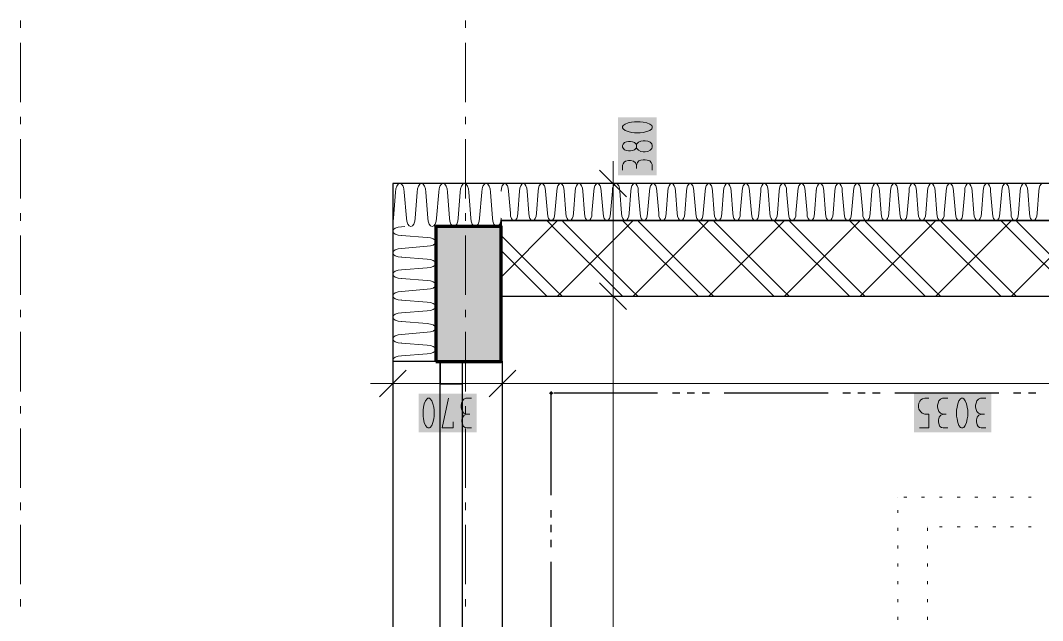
# Model space of a CAD drawing. Header units: millimetres. Extents: x 0 to 594, y 0 to 420.
# Drawn here: x 75.59 to 110.42, y 349.16 to 369.61 of the extents above; entities that cross this region are included whole.
import ezdxf

# ---------------------------------------------------------------- set-up
doc = ezdxf.new("R2010")
doc.units = ezdxf.units.MM
doc.header["$LTSCALE"] = 8
for name, color, linetype in [('PDF_Koty delkove', 7, 'Continuous'), ('PDF_Nabytek', 7, 'Continuous'), ('PDF_Okna', 7, 'Continuous'), ('PDF_Osy hlavni', 7, 'Continuous'), ('PDF_Pozarni useky', 7, 'Continuous'), ('PDF_Steny obvodove nosne', 7, 'Continuous'), ('PDF_Steny sendvic', 7, 'Continuous'), ('PDF_Zatepleni', 7, 'Continuous')]:
    doc.layers.add(name, color=color, linetype=linetype)

msp = doc.modelspace()

# ---------------------------------------------------------------- linework, layer by layer
at = {"layer": 'PDF_Koty delkove', "lineweight": 18}
for points in [[(96.713, 366.158), (96.511, 366.158), (96.411, 366.144), (96.293, 366.117), (96.191, 366.077), (96.124, 366.024), (96.108, 365.996), (96.108, 365.943), (96.124, 365.915), (96.191, 365.862), (96.293, 365.821), (96.411, 365.793), (96.511, 365.78), (96.713, 365.78), (96.814, 365.793), (96.932, 365.821), (97.034, 365.862), (97.101, 365.915), (97.118, 365.943), (97.118, 365.996), (97.101, 366.024), (97.034, 366.077), (96.932, 366.117), (96.814, 366.144)], [(89.311, 356.331), (89.311, 356.129), (89.325, 356.028), (89.352, 355.91), (89.392, 355.809), (89.446, 355.741), (89.473, 355.725), (89.527, 355.725), (89.554, 355.741), (89.608, 355.809), (89.648, 355.91), (89.676, 356.028), (89.69, 356.129), (89.69, 356.331), (89.676, 356.432), (89.648, 356.55), (89.608, 356.651), (89.554, 356.719), (89.527, 356.736), (89.473, 356.736), (89.446, 356.719), (89.392, 356.651), (89.352, 356.55), (89.325, 356.432)]]:
    msp.add_lwpolyline(points, close=True, dxfattribs=at)
for points in [[(96.579, 365.267), (96.561, 365.24), (96.511, 365.2), (96.444, 365.173), (96.376, 365.159), (96.309, 365.159), (96.242, 365.173), (96.174, 365.2), (96.124, 365.254), (96.108, 365.294), (96.108, 365.348), (96.124, 365.388), (96.174, 365.443), (96.242, 365.469), (96.309, 365.483), (96.376, 365.483), (96.444, 365.469), (96.511, 365.443), (96.561, 365.402), (96.579, 365.375)], [(96.882, 365.51), (96.814, 365.51), (96.73, 365.496), (96.646, 365.456), (96.596, 365.402), (96.579, 365.375), (96.579, 365.267), (96.596, 365.24), (96.646, 365.186), (96.73, 365.145), (96.814, 365.132), (96.882, 365.132), (96.966, 365.145), (97.051, 365.186), (97.101, 365.24), (97.118, 365.294), (97.118, 365.348), (97.101, 365.402)], [(97.101, 365.402), (97.051, 365.456), (96.966, 365.496), (96.882, 365.51)], [(95.782, 364.049), (95.782, 364.807)], [(96.108, 364.511), (96.108, 364.673), (96.124, 364.727), (96.158, 364.781), (96.209, 364.808), (96.309, 364.835), (96.376, 364.835), (96.478, 364.808), (96.545, 364.754), (96.579, 364.673), (96.579, 364.565)], [(97.118, 364.511), (97.118, 364.7), (97.084, 364.767), (97.034, 364.821), (96.95, 364.848), (96.882, 364.862), (96.814, 364.862), (96.73, 364.848), (96.664, 364.821), (96.613, 364.767), (96.579, 364.673)], [(96.237, 363.594), (95.327, 364.504)], [(96.54, 364.049), (95.782, 364.049), (95.024, 364.049)], [(95.782, 167.487), (95.782, 167.863), (95.782, 183.802), (95.782, 207.248), (95.782, 208.714), (95.782, 220.189), (95.782, 221.301), (95.782, 242.582), (95.782, 244.047), (95.782, 287.974), (95.782, 290.552), (95.782, 291.917), (95.782, 360.208), (95.782, 364.049)], [(96.237, 359.753), (95.327, 360.662)], [(96.54, 360.208), (95.782, 360.208), (95.024, 360.208)], [(88.733, 357.697), (87.823, 356.787)], [(88.278, 358), (88.278, 357.242), (88.278, 356.483)], [(92.474, 357.697), (91.564, 356.787)], [(92.019, 358), (92.019, 357.242), (92.019, 356.483)], [(88.278, 357.242), (87.52, 357.242)], [(122.692, 357.242), (107.583, 357.242), (92.019, 357.242), (88.278, 357.242)], [(90.338, 355.926), (90.338, 355.725), (89.959, 355.725), (90.175, 356.736)], [(90.958, 356.736), (90.769, 356.736), (90.702, 356.702), (90.648, 356.651), (90.621, 356.567), (90.607, 356.5), (90.607, 356.432), (90.621, 356.348), (90.648, 356.281), (90.702, 356.231), (90.796, 356.196)], [(106.221, 355.725), (106.545, 355.725), (106.545, 356.196), (106.41, 356.196), (106.316, 356.231), (106.261, 356.281), (106.208, 356.365), (106.194, 356.432), (106.194, 356.5), (106.208, 356.567), (106.235, 356.634), (106.275, 356.685), (106.329, 356.719), (106.41, 356.736), (106.545, 356.736)], [(107.193, 356.736), (107.004, 356.736), (106.937, 356.702), (106.883, 356.651), (106.856, 356.567), (106.842, 356.5), (106.842, 356.432), (106.856, 356.348), (106.883, 356.281), (106.937, 356.231), (107.031, 356.196)], [(107.49, 356.331), (107.49, 356.129), (107.504, 356.028), (107.531, 355.91), (107.571, 355.809), (107.625, 355.741), (107.652, 355.725), (107.706, 355.725), (107.733, 355.741), (107.787, 355.809), (107.827, 355.91), (107.855, 356.028), (107.869, 356.129), (107.869, 356.331), (107.855, 356.432), (107.827, 356.55), (107.787, 356.651), (107.733, 356.719), (107.706, 356.736), (107.652, 356.736)], [(107.652, 356.736), (107.625, 356.719), (107.571, 356.651), (107.531, 356.55), (107.504, 356.432), (107.49, 356.331)], [(108.489, 356.736), (108.3, 356.736), (108.233, 356.702), (108.179, 356.651), (108.152, 356.567), (108.138, 356.5), (108.138, 356.432), (108.152, 356.348), (108.179, 356.281), (108.233, 356.231), (108.327, 356.196)], [(90.958, 355.725), (90.796, 355.725), (90.742, 355.741), (90.688, 355.776), (90.661, 355.826), (90.634, 355.926), (90.634, 355.994), (90.661, 356.095), (90.715, 356.163), (90.796, 356.196), (90.904, 356.196)], [(107.193, 355.725), (107.031, 355.725), (106.977, 355.741), (106.923, 355.776), (106.896, 355.826), (106.869, 355.926), (106.869, 355.994), (106.896, 356.095), (106.95, 356.163), (107.031, 356.196), (107.139, 356.196)], [(108.489, 355.725), (108.327, 355.725), (108.273, 355.741), (108.219, 355.776), (108.192, 355.826), (108.165, 355.926), (108.165, 355.994), (108.192, 356.095), (108.246, 356.163), (108.327, 356.196), (108.435, 356.196)]]:
    msp.add_lwpolyline(points, dxfattribs=at)
at = {"layer": 'PDF_Koty delkove', "color": 7, "lineweight": 18, "true_color": 0xffffff, "transparency": 33554559}
for points in [[(97.27, 364.332), (97.27, 366.309), (95.956, 364.332), (95.956, 366.309)], [(91.137, 356.888), (89.16, 356.888), (91.137, 355.574), (89.16, 355.574)], [(108.668, 356.888), (106.043, 356.888), (108.668, 355.574), (106.043, 355.574)]]:
    msp.add_solid(points, dxfattribs=at)
at = {"layer": 'PDF_Nabytek', "lineweight": 13}
for points in [[(105.484, 353.369), (105.484, 353.369)], [(105.484, 353.369), (105.484, 353.369)], [(105.79, 353.369), (105.689, 353.369)], [(106.397, 353.369), (106.296, 353.369)], [(107.003, 353.369), (106.902, 353.369)], [(107.61, 353.369), (107.509, 353.369)], [(108.217, 353.369), (108.115, 353.369)], [(108.823, 353.369), (108.722, 353.369)], [(109.43, 353.369), (109.329, 353.369)], [(110.036, 353.369), (109.935, 353.369)], [(105.484, 352.825), (105.484, 352.926)], [(105.484, 352.219), (105.484, 352.32)], [(106.495, 352.358), (106.495, 352.358)], [(106.495, 352.358), (106.495, 352.358)], [(106.495, 352.219), (106.495, 352.32)], [(107.003, 352.358), (106.902, 352.358)], [(107.61, 352.358), (107.509, 352.358)], [(108.217, 352.358), (108.115, 352.358)], [(108.823, 352.358), (108.722, 352.358)], [(109.43, 352.358), (109.329, 352.358)], [(110.036, 352.358), (109.935, 352.358)], [(105.484, 351.612), (105.484, 351.713)], [(106.495, 351.612), (106.495, 351.713)], [(105.484, 351.005), (105.484, 351.106)], [(106.495, 351.005), (106.495, 351.106)], [(105.484, 350.399), (105.484, 350.5)], [(106.495, 350.399), (106.495, 350.5)], [(105.484, 349.792), (105.484, 349.893)], [(106.495, 349.792), (106.495, 349.893)], [(105.484, 349.186), (105.484, 349.287)], [(106.495, 349.186), (106.495, 349.287)]]:
    msp.add_lwpolyline(points, dxfattribs=at)
at = {"layer": 'PDF_Okna', "lineweight": 25}
for points in [[(88.278, 357.983), (88.278, 347.874)], [(89.896, 347.874), (89.896, 357.983)], [(90.654, 347.874), (90.654, 357.983)], [(92.019, 347.874), (92.019, 357.983)]]:
    msp.add_lwpolyline(points, dxfattribs=at)
msp.add_lwpolyline([(89.896, 357.983), (89.896, 357.225), (90.654, 357.225), (90.654, 357.983)], close=True, dxfattribs=at)
at = {"layer": 'PDF_Osy hlavni', "lineweight": 18}
for points in [[(75.591, 369.354), (75.591, 369.607)], [(90.755, 369.354), (90.755, 369.607)], [(90.755, 369.354), (90.755, 369.607)], [(75.591, 366.827), (75.591, 368.849)], [(90.755, 368.849), (90.755, 366.827), (90.755, 368.849)], [(75.591, 366.069), (75.591, 366.322)], [(90.755, 366.069), (90.755, 366.322), (90.755, 366.069)], [(75.591, 363.541), (75.591, 365.563)], [(90.755, 365.563), (90.755, 363.541), (90.755, 365.563)], [(75.591, 362.783), (75.591, 363.036)], [(90.755, 362.783), (90.755, 363.036), (90.755, 362.783)], [(75.591, 360.256), (75.591, 362.278)], [(90.755, 362.278), (90.755, 360.256), (90.755, 362.278)], [(75.591, 359.497), (75.591, 359.75)], [(90.755, 359.75), (90.755, 359.497), (90.755, 359.75)], [(75.591, 356.97), (75.591, 358.992)], [(90.755, 358.992), (90.755, 356.97), (90.755, 358.992)], [(75.591, 356.212), (75.591, 356.465)], [(90.755, 356.465), (90.755, 356.212), (90.755, 356.465)], [(75.591, 353.684), (75.591, 355.706)], [(90.755, 355.706), (90.755, 353.684), (90.755, 355.706)], [(75.591, 352.926), (75.591, 353.179)], [(90.755, 353.179), (90.755, 352.926), (90.755, 353.179)], [(75.591, 350.399), (75.591, 352.421)], [(90.755, 352.421), (90.755, 350.399), (90.755, 352.421)], [(75.591, 349.641), (75.591, 349.893)], [(90.755, 349.893), (90.755, 349.641), (90.755, 349.893)]]:
    msp.add_lwpolyline(points, dxfattribs=at)
at = {"layer": 'PDF_Pozarni useky', "lineweight": 30}
for points in [[(93.677, 353.432), (93.677, 356.909)], [(97.298, 356.909), (93.76, 356.909)], [(98.056, 356.909), (97.804, 356.909)], [(98.562, 356.909), (98.309, 356.909)], [(99.067, 356.909), (98.815, 356.909)], [(103.111, 356.909), (99.573, 356.909)], [(103.869, 356.909), (103.617, 356.909)], [(104.375, 356.909), (104.122, 356.909)], [(104.88, 356.909), (104.628, 356.909)], [(108.924, 356.909), (105.386, 356.909)], [(109.682, 356.909), (109.43, 356.909)], [(110.188, 356.909), (109.935, 356.909)], [(93.677, 352.673), (93.677, 352.926)], [(93.677, 352.168), (93.677, 352.421)], [(93.677, 351.663), (93.677, 351.915)], [(93.677, 347.619), (93.677, 351.157)]]:
    msp.add_lwpolyline(points, dxfattribs=at)
at = {"layer": 'PDF_Pozarni useky', "lineweight": 30, "transparency": 33554559}
for points in [[(93.677, 356.834), (93.601, 356.909), (93.753, 356.909), (93.677, 356.985)], [(93.753, 356.909), (93.677, 356.834), (93.677, 356.985), (93.601, 356.909)]]:
    msp.add_solid(points, dxfattribs=at)
at = {"layer": 'PDF_Steny obvodove nosne', "lineweight": 70}
msp.add_lwpolyline([(89.744, 357.983), (89.896, 357.983), (90.654, 357.983), (91.968, 357.983), (91.968, 360.208), (91.968, 362.583), (89.744, 362.583), (89.744, 357.983)], dxfattribs=at)
at = {"layer": 'PDF_Steny obvodove nosne', "color": 9, "lineweight": 9, "true_color": 0xc0c0c0, "transparency": 33554559}
msp.add_solid([(91.968, 357.983), (91.968, 362.583), (89.744, 357.983), (89.744, 362.583)], dxfattribs=at)
at = {"layer": 'PDF_Steny sendvic', "lineweight": 9}
for points in [[(92.095, 364.049), (92.046, 364.03), (92.005, 363.975), (91.978, 363.893), (91.968, 363.796)], [(92.221, 363.796), (92.212, 363.893), (92.184, 363.975), (92.143, 364.03), (92.095, 364.049)], [(92.727, 364.049), (92.678, 364.03), (92.637, 363.975), (92.61, 363.893), (92.6, 363.796)], [(92.853, 363.796), (92.843, 363.893), (92.816, 363.975), (92.775, 364.03), (92.727, 364.049)], [(93.358, 364.049), (93.31, 364.03), (93.269, 363.975), (93.242, 363.893), (93.232, 363.796)], [(93.485, 363.796), (93.475, 363.893), (93.448, 363.975), (93.407, 364.03), (93.358, 364.049)], [(93.99, 364.049), (93.942, 364.03), (93.901, 363.975), (93.874, 363.893), (93.864, 363.796)], [(94.117, 363.796), (94.107, 363.893), (94.08, 363.975), (94.039, 364.03), (93.99, 364.049)], [(94.622, 364.049), (94.574, 364.03), (94.533, 363.975), (94.505, 363.893), (94.496, 363.796)], [(94.749, 363.796), (94.739, 363.893), (94.712, 363.975), (94.671, 364.03), (94.622, 364.049)], [(95.254, 364.049), (95.206, 364.03), (95.165, 363.975), (95.137, 363.893), (95.128, 363.796)], [(95.38, 363.796), (95.371, 363.893), (95.343, 363.975), (95.302, 364.03), (95.254, 364.049)], [(95.886, 364.049), (95.838, 364.03), (95.797, 363.975), (95.769, 363.893), (95.76, 363.796)], [(96.012, 363.796), (96.003, 363.893), (95.975, 363.975), (95.934, 364.03), (95.886, 364.049)], [(96.518, 364.049), (96.469, 364.03), (96.428, 363.975), (96.401, 363.893), (96.391, 363.796)], [(96.644, 363.796), (96.635, 363.893), (96.607, 363.975), (96.566, 364.03), (96.518, 364.049)], [(97.15, 364.049), (97.101, 364.03), (97.06, 363.975), (97.033, 363.893), (97.023, 363.796)], [(97.276, 363.796), (97.266, 363.893), (97.239, 363.975), (97.198, 364.03), (97.15, 364.049)], [(97.781, 364.049), (97.733, 364.03), (97.692, 363.975), (97.665, 363.893), (97.655, 363.796)], [(97.908, 363.796), (97.898, 363.893), (97.871, 363.975), (97.83, 364.03), (97.781, 364.049)], [(98.413, 364.049), (98.365, 364.03), (98.324, 363.975), (98.297, 363.893), (98.287, 363.796)], [(98.54, 363.796), (98.53, 363.893), (98.503, 363.975), (98.462, 364.03), (98.413, 364.049)], [(99.045, 364.049), (99.045, 364.049), (98.997, 364.03), (98.956, 363.975), (98.928, 363.893), (98.919, 363.796)], [(99.172, 363.796), (99.162, 363.893), (99.135, 363.975), (99.094, 364.03), (99.045, 364.049)], [(99.677, 364.049), (99.629, 364.03), (99.588, 363.975), (99.56, 363.893), (99.551, 363.796)], [(99.803, 363.796), (99.794, 363.893), (99.766, 363.975), (99.725, 364.03), (99.677, 364.049)], [(100.309, 364.049), (100.261, 364.03), (100.22, 363.975), (100.192, 363.893), (100.183, 363.796)], [(100.435, 363.796), (100.426, 363.893), (100.398, 363.975), (100.357, 364.03), (100.309, 364.049)], [(100.941, 364.049), (100.892, 364.03), (100.851, 363.975), (100.824, 363.893), (100.814, 363.796)], [(101.067, 363.796), (101.057, 363.893), (101.03, 363.975), (100.989, 364.03), (100.941, 364.049)], [(101.573, 364.049), (101.524, 364.03), (101.483, 363.975), (101.456, 363.893), (101.446, 363.796)], [(101.699, 363.796), (101.689, 363.893), (101.662, 363.975), (101.621, 364.03), (101.573, 364.049)], [(102.115, 363.975), (102.088, 363.893), (102.078, 363.796)], [(102.204, 364.049), (102.156, 364.03), (102.115, 363.975)], [(102.331, 363.796), (102.321, 363.893), (102.294, 363.975), (102.253, 364.03), (102.204, 364.049)], [(102.836, 364.049), (102.788, 364.03), (102.747, 363.975), (102.72, 363.893), (102.71, 363.796)], [(102.963, 363.796), (102.953, 363.893), (102.926, 363.975), (102.885, 364.03), (102.836, 364.049)], [(103.468, 364.049), (103.42, 364.03), (103.379, 363.975), (103.351, 363.893), (103.342, 363.796)], [(103.595, 363.796), (103.585, 363.893), (103.558, 363.975), (103.517, 364.03), (103.468, 364.049)], [(104.1, 364.049), (104.052, 364.03), (104.011, 363.975), (103.983, 363.893), (103.974, 363.796)], [(104.226, 363.796), (104.217, 363.893), (104.189, 363.975), (104.148, 364.03), (104.1, 364.049)], [(104.732, 364.049), (104.684, 364.03), (104.642, 363.975), (104.615, 363.893), (104.605, 363.796)], [(104.858, 363.796), (104.849, 363.893), (104.821, 363.975), (104.78, 364.03), (104.732, 364.049)], [(105.364, 364.049), (105.315, 364.03), (105.274, 363.975), (105.247, 363.893), (105.237, 363.796)], [(105.49, 363.796), (105.48, 363.893), (105.453, 363.975), (105.412, 364.03), (105.364, 364.049)], [(105.996, 364.049), (105.947, 364.03), (105.906, 363.975), (105.879, 363.893), (105.869, 363.796)], [(106.122, 363.796), (106.112, 363.893), (106.085, 363.975), (106.044, 364.03), (105.996, 364.049)], [(106.627, 364.049), (106.579, 364.03), (106.538, 363.975), (106.511, 363.893), (106.501, 363.796)], [(106.754, 363.796), (106.744, 363.893), (106.717, 363.975), (106.676, 364.03), (106.627, 364.049)], [(107.259, 364.049), (107.211, 364.03), (107.17, 363.975), (107.143, 363.893), (107.133, 363.796)], [(107.386, 363.796), (107.376, 363.893), (107.349, 363.975), (107.308, 364.03), (107.259, 364.049)], [(107.891, 364.049), (107.843, 364.03), (107.802, 363.975), (107.774, 363.893), (107.765, 363.796)], [(108.018, 363.796), (108.008, 363.893), (107.98, 363.975), (107.94, 364.03), (107.891, 364.049)], [(108.434, 363.975), (108.406, 363.893), (108.397, 363.796)], [(108.523, 364.049), (108.475, 364.03), (108.434, 363.975)], [(108.649, 363.796), (108.64, 363.893), (108.612, 363.975), (108.571, 364.03), (108.523, 364.049)], [(109.155, 364.049), (109.106, 364.03), (109.065, 363.975), (109.038, 363.893), (109.028, 363.796)], [(109.281, 363.796), (109.272, 363.893), (109.244, 363.975), (109.203, 364.03), (109.155, 364.049)], [(109.787, 364.049), (109.738, 364.03), (109.697, 363.975), (109.67, 363.893), (109.66, 363.796)], [(109.913, 363.796), (109.903, 363.893), (109.876, 363.975), (109.835, 364.03), (109.787, 364.049)], [(110.419, 364.049), (110.37, 364.03), (110.329, 363.975), (110.302, 363.893), (110.292, 363.796)], [(92.221, 363.796), (92.284, 363.038)], [(92.538, 363.038), (92.6, 363.796)], [(92.853, 363.796), (92.916, 363.038)], [(93.17, 363.038), (93.232, 363.796)], [(93.485, 363.796), (93.547, 363.038)], [(93.801, 363.038), (93.864, 363.796)], [(94.117, 363.796), (94.179, 363.038)], [(94.433, 363.038), (94.496, 363.796)], [(94.749, 363.796), (94.811, 363.038), (94.821, 362.941), (94.848, 362.859), (94.89, 362.804), (94.925, 362.786)], [(95.065, 363.038), (95.128, 363.796)], [(95.38, 363.796), (95.443, 363.038)], [(95.697, 363.038), (95.76, 363.796)], [(96.012, 363.796), (96.075, 363.038), (96.084, 362.941), (96.112, 362.859), (96.153, 362.804), (96.189, 362.786)], [(96.329, 363.038), (96.391, 363.796)], [(96.644, 363.796), (96.707, 363.038)], [(96.961, 363.038), (97.023, 363.796)], [(97.276, 363.796), (97.339, 363.038), (97.348, 362.941), (97.376, 362.859), (97.417, 362.804), (97.452, 362.786)], [(97.593, 363.038), (97.655, 363.796)], [(97.908, 363.796), (97.97, 363.038)], [(98.224, 363.038), (98.287, 363.796)], [(98.54, 363.796), (98.602, 363.038), (98.612, 362.941), (98.639, 362.859), (98.681, 362.804), (98.716, 362.786)], [(98.856, 363.038), (98.919, 363.796)], [(99.172, 363.796), (99.234, 363.038)], [(99.488, 363.038), (99.551, 363.796)], [(99.803, 363.796), (99.866, 363.038)], [(100.12, 363.038), (100.183, 363.796)], [(100.435, 363.796), (100.498, 363.038)], [(100.752, 363.038), (100.814, 363.796)], [(101.067, 363.796), (101.13, 363.038)], [(101.384, 363.038), (101.446, 363.796)], [(101.699, 363.796), (101.762, 363.038)], [(102.016, 363.038), (102.078, 363.796)], [(102.331, 363.796), (102.393, 363.038)], [(102.647, 363.038), (102.71, 363.796)], [(102.963, 363.796), (103.025, 363.038)], [(103.279, 363.038), (103.342, 363.796)], [(103.595, 363.796), (103.657, 363.038)], [(103.911, 363.038), (103.974, 363.796)], [(104.226, 363.796), (104.289, 363.038)], [(104.543, 363.038), (104.605, 363.796)], [(104.858, 363.796), (104.921, 363.038)], [(105.175, 363.038), (105.237, 363.796)], [(105.49, 363.796), (105.553, 363.038)], [(105.807, 363.038), (105.869, 363.796)], [(106.122, 363.796), (106.184, 363.038)], [(106.439, 363.038), (106.501, 363.796)], [(106.754, 363.796), (106.816, 363.038)], [(107.07, 363.038), (107.133, 363.796)], [(107.386, 363.796), (107.448, 363.038)], [(107.702, 363.038), (107.765, 363.796)], [(108.018, 363.796), (108.08, 363.038)], [(108.334, 363.038), (108.397, 363.796)], [(108.649, 363.796), (108.712, 363.038)], [(108.966, 363.038), (109.028, 363.796)], [(109.281, 363.796), (109.344, 363.038)], [(109.598, 363.038), (109.66, 363.796)], [(109.913, 363.796), (109.976, 363.038)], [(110.23, 363.038), (110.292, 363.796)], [(92.284, 363.038), (92.293, 362.941), (92.321, 362.859), (92.362, 362.804), (92.397, 362.786)], [(92.424, 362.786), (92.459, 362.804), (92.501, 362.859), (92.528, 362.941), (92.538, 363.038)], [(92.538, 363.038), (92.538, 363.038)], [(92.916, 363.038), (92.925, 362.941), (92.953, 362.859), (92.994, 362.804), (93.029, 362.786)], [(93.056, 362.786), (93.091, 362.804), (93.132, 362.859), (93.16, 362.941), (93.17, 363.038)], [(93.17, 363.038), (93.17, 363.038)], [(93.547, 363.038), (93.557, 362.941), (93.585, 362.859)], [(93.688, 362.786), (93.723, 362.804), (93.764, 362.859), (93.792, 362.941), (93.801, 363.038)], [(93.801, 363.038), (93.801, 363.038)], [(94.179, 363.038), (94.189, 362.941), (94.216, 362.859), (94.258, 362.804), (94.293, 362.786)], [(94.32, 362.786), (94.355, 362.804), (94.396, 362.859), (94.424, 362.941), (94.433, 363.038)], [(94.433, 363.038), (94.433, 363.038)], [(94.951, 362.786), (94.987, 362.804), (95.028, 362.859), (95.055, 362.941), (95.065, 363.038)], [(95.065, 363.038), (95.065, 363.038)], [(95.443, 363.038), (95.453, 362.941), (95.48, 362.859), (95.521, 362.804), (95.557, 362.786)], [(95.583, 362.786), (95.619, 362.804), (95.66, 362.859), (95.687, 362.941), (95.697, 363.038)], [(95.697, 363.038), (95.697, 363.038)], [(96.215, 362.786), (96.25, 362.804), (96.292, 362.859), (96.319, 362.941), (96.329, 363.038)], [(96.329, 363.038), (96.329, 363.038)], [(96.707, 363.038), (96.716, 362.941), (96.744, 362.859), (96.785, 362.804), (96.82, 362.786)], [(96.847, 362.786), (96.882, 362.804), (96.923, 362.859), (96.951, 362.941), (96.961, 363.038)], [(96.961, 363.038), (96.961, 363.038)], [(97.479, 362.786), (97.514, 362.804), (97.555, 362.859), (97.583, 362.941), (97.593, 363.038)], [(97.593, 363.038), (97.593, 363.038)], [(97.97, 363.038), (97.98, 362.941), (98.008, 362.859), (98.049, 362.804), (98.084, 362.786)], [(98.111, 362.786), (98.146, 362.804), (98.187, 362.859), (98.215, 362.941), (98.224, 363.038)], [(98.224, 363.038), (98.224, 363.038)], [(98.778, 362.804), (98.819, 362.859), (98.847, 362.941), (98.856, 363.038)], [(98.856, 363.038), (98.856, 363.038)], [(99.234, 363.038), (99.244, 362.941), (99.271, 362.859), (99.313, 362.804), (99.348, 362.786)], [(99.374, 362.786), (99.41, 362.804), (99.451, 362.859), (99.478, 362.941), (99.488, 363.038)], [(99.488, 363.038), (99.488, 363.038)], [(99.866, 363.038), (99.876, 362.941), (99.903, 362.859), (99.944, 362.804), (99.98, 362.786)], [(100.006, 362.786), (100.042, 362.804), (100.083, 362.859), (100.11, 362.941), (100.12, 363.038)], [(100.12, 363.038), (100.12, 363.038)], [(100.498, 363.038), (100.507, 362.941), (100.535, 362.859), (100.576, 362.804), (100.612, 362.786)], [(100.638, 362.786), (100.673, 362.804), (100.715, 362.859), (100.742, 362.941), (100.752, 363.038)], [(100.752, 363.038), (100.752, 363.038)], [(101.13, 363.038), (101.139, 362.941), (101.167, 362.859), (101.208, 362.804), (101.243, 362.786)], [(101.27, 362.786), (101.305, 362.804), (101.346, 362.859), (101.374, 362.941), (101.384, 363.038)], [(101.384, 363.038), (101.384, 363.038)], [(101.762, 363.038), (101.771, 362.941), (101.799, 362.859), (101.84, 362.804), (101.875, 362.786)], [(101.902, 362.786), (101.937, 362.804), (101.978, 362.859), (102.006, 362.941), (102.016, 363.038)], [(102.016, 363.038), (102.016, 363.038)], [(102.393, 363.038), (102.403, 362.941), (102.431, 362.859), (102.472, 362.804), (102.507, 362.786)], [(102.534, 362.786), (102.569, 362.804), (102.61, 362.859), (102.638, 362.941), (102.647, 363.038)], [(102.647, 363.038), (102.647, 363.038)], [(103.025, 363.038), (103.035, 362.941), (103.062, 362.859), (103.104, 362.804), (103.139, 362.786)], [(103.165, 362.786), (103.201, 362.804), (103.242, 362.859), (103.27, 362.941), (103.279, 363.038)], [(103.279, 363.038), (103.279, 363.038)], [(103.657, 363.038), (103.667, 362.941), (103.694, 362.859), (103.736, 362.804), (103.771, 362.786)], [(103.797, 362.786), (103.833, 362.804), (103.874, 362.859), (103.901, 362.941), (103.911, 363.038)], [(103.911, 363.038), (103.911, 363.038)], [(104.289, 363.038), (104.299, 362.941), (104.326, 362.859), (104.367, 362.804), (104.403, 362.786)], [(104.429, 362.786), (104.465, 362.804), (104.506, 362.859), (104.533, 362.941), (104.543, 363.038)], [(104.543, 363.038), (104.543, 363.038)], [(104.921, 363.038), (104.93, 362.941), (104.958, 362.859), (104.999, 362.804), (105.035, 362.786)], [(105.061, 362.786), (105.096, 362.804), (105.138, 362.859), (105.165, 362.941), (105.175, 363.038)], [(105.175, 363.038), (105.175, 363.038)], [(105.553, 363.038), (105.562, 362.941), (105.59, 362.859), (105.631, 362.804), (105.666, 362.786)], [(105.693, 362.786), (105.728, 362.804), (105.769, 362.859), (105.797, 362.941), (105.807, 363.038)], [(105.807, 363.038), (105.807, 363.038)], [(106.184, 363.038), (106.194, 362.941), (106.222, 362.859), (106.263, 362.804), (106.298, 362.786)], [(106.325, 362.786), (106.36, 362.804), (106.401, 362.859), (106.429, 362.941)], [(106.429, 362.941), (106.439, 363.038)], [(106.439, 363.038), (106.439, 363.038)], [(106.816, 363.038), (106.826, 362.941), (106.854, 362.859), (106.895, 362.804), (106.93, 362.786)], [(106.957, 362.786), (106.992, 362.804), (107.033, 362.859), (107.061, 362.941), (107.07, 363.038)], [(107.07, 363.038), (107.07, 363.038)], [(107.448, 363.038), (107.458, 362.941), (107.485, 362.859), (107.527, 362.804), (107.562, 362.786)], [(107.588, 362.786), (107.624, 362.804), (107.665, 362.859), (107.693, 362.941), (107.702, 363.038)], [(107.702, 363.038), (107.702, 363.038)], [(108.08, 363.038), (108.09, 362.941), (108.117, 362.859), (108.158, 362.804), (108.194, 362.786)], [(108.22, 362.786), (108.256, 362.804), (108.297, 362.859), (108.324, 362.941), (108.334, 363.038)], [(108.334, 363.038), (108.334, 363.038)], [(108.712, 363.038), (108.722, 362.941), (108.749, 362.859), (108.79, 362.804), (108.826, 362.786)], [(108.852, 362.786), (108.888, 362.804), (108.929, 362.859), (108.956, 362.941), (108.966, 363.038)], [(108.966, 363.038), (108.966, 363.038)], [(109.344, 363.038), (109.353, 362.941), (109.381, 362.859)], [(109.484, 362.786), (109.519, 362.804), (109.561, 362.859), (109.588, 362.941), (109.598, 363.038)], [(109.598, 363.038), (109.598, 363.038)], [(109.976, 363.038), (109.985, 362.941), (110.013, 362.859), (110.054, 362.804), (110.089, 362.786)], [(110.116, 362.786), (110.151, 362.804), (110.192, 362.859), (110.22, 362.941), (110.23, 363.038)], [(110.23, 363.038), (110.23, 363.038)], [(91.968, 360.865), (93.839, 362.735), (93.889, 362.786)], [(96.108, 360.208), (93.839, 362.477), (93.581, 362.735), (93.53, 362.786)], [(93.585, 362.859), (93.626, 362.804), (93.661, 362.786)], [(93.889, 360.208), (96.417, 362.735), (96.467, 362.786)], [(96.624, 360.208), (96.417, 360.415), (94.097, 362.735), (94.046, 362.786)], [(98.686, 360.208), (96.417, 362.477), (96.159, 362.735), (96.108, 362.786)], [(96.467, 360.208), (98.995, 362.735), (99.045, 362.786)], [(98.995, 360.415), (96.674, 362.735), (96.624, 362.786)], [(98.995, 362.477), (98.737, 362.735), (98.686, 362.786)], [(98.743, 362.786), (98.778, 362.804)], [(99.045, 360.208), (101.573, 362.735), (101.623, 362.786)], [(99.252, 362.735), (99.202, 362.786)], [(101.573, 360.415), (99.252, 362.735)], [(101.315, 362.735), (101.264, 362.786)], [(101.573, 362.477), (101.315, 362.735)], [(101.623, 360.208), (104.151, 362.735), (104.201, 362.786)], [(101.83, 362.735), (101.78, 362.786)], [(104.358, 360.208), (104.151, 360.415), (101.83, 362.735)], [(106.42, 360.208), (104.151, 362.477), (103.893, 362.735), (103.842, 362.786)], [(104.201, 360.208), (106.729, 362.735), (106.779, 362.786)], [(104.408, 362.735), (104.358, 362.786)], [(106.729, 360.415), (104.408, 362.735)], [(106.471, 362.735), (106.42, 362.786)], [(106.729, 362.477), (106.471, 362.735)], [(106.779, 360.208), (109.307, 362.735), (109.357, 362.786)], [(106.986, 362.735), (106.936, 362.786)], [(109.514, 360.208), (109.307, 360.415), (106.986, 362.735)], [(111.576, 360.208), (109.307, 362.477), (109.049, 362.735), (108.998, 362.786)], [(109.357, 360.208), (111.884, 362.735), (111.935, 362.786)], [(109.381, 362.859), (109.422, 362.804), (109.457, 362.786)], [(109.564, 362.735), (109.514, 362.786)], [(112.092, 360.208), (111.884, 360.415), (109.564, 362.735)], [(94.046, 360.208), (93.839, 360.415), (91.968, 362.285)], [(101.264, 360.208), (98.995, 362.477)], [(103.842, 360.208), (101.573, 362.477)], [(108.998, 360.208), (106.729, 362.477)], [(93.53, 360.208), (91.968, 361.769)], [(99.202, 360.208), (98.995, 360.415)], [(101.78, 360.208), (101.573, 360.415)], [(106.936, 360.208), (106.729, 360.415)]]:
    msp.add_lwpolyline(points, dxfattribs=at)
at = {"layer": 'PDF_Steny sendvic', "lineweight": 30}
for points in [[(127.003, 359.432), (125.88, 362.786), (125.457, 364.049), (91.968, 364.049)], [(125.411, 360.208), (124.548, 362.786), (91.968, 362.786), (91.968, 362.583), (91.968, 360.208), (92.019, 360.208), (122.692, 360.208), (123.36, 358.212)], [(91.968, 362.786), (124.548, 362.786), (125.411, 360.208), (125.805, 359.031)]]:
    msp.add_lwpolyline(points, dxfattribs=at)
at = {"layer": 'PDF_Steny sendvic', "lineweight": 9, "transparency": 33554559}
for points in [[(91.968, 363.819), (91.991, 363.796), (91.968, 363.774)], [(92.6, 363.774), (92.577, 363.796), (92.623, 363.796), (92.6, 363.819)], [(93.232, 363.774), (93.209, 363.796), (93.255, 363.796), (93.232, 363.819)], [(93.864, 363.774), (93.841, 363.796), (93.887, 363.796), (93.864, 363.819)], [(94.496, 363.774), (94.473, 363.796), (94.519, 363.796), (94.496, 363.819)], [(95.128, 363.774), (95.105, 363.796), (95.15, 363.796), (95.128, 363.819)], [(95.76, 363.774), (95.737, 363.796), (95.782, 363.796), (95.76, 363.819)], [(96.391, 363.774), (96.369, 363.796), (96.414, 363.796), (96.391, 363.819)], [(97.023, 363.774), (97, 363.796), (97.046, 363.796), (97.023, 363.819)], [(97.655, 363.774), (97.632, 363.796), (97.678, 363.796), (97.655, 363.819)], [(98.287, 363.774), (98.264, 363.796), (98.31, 363.796), (98.287, 363.819)], [(98.919, 363.774), (98.896, 363.796), (98.942, 363.796), (98.919, 363.819)], [(99.551, 363.774), (99.528, 363.796), (99.573, 363.796), (99.551, 363.819)], [(100.183, 363.774), (100.16, 363.796), (100.205, 363.796), (100.183, 363.819)], [(100.814, 363.774), (100.792, 363.796), (100.837, 363.796), (100.814, 363.819)], [(101.446, 363.774), (101.423, 363.796), (101.469, 363.796), (101.446, 363.819)], [(102.078, 363.774), (102.055, 363.796), (102.101, 363.796), (102.078, 363.819)], [(102.71, 363.774), (102.687, 363.796), (102.733, 363.796), (102.71, 363.819)], [(103.342, 363.774), (103.319, 363.796), (103.365, 363.796), (103.342, 363.819)], [(103.974, 363.774), (103.951, 363.796), (103.996, 363.796), (103.974, 363.819)], [(104.605, 363.774), (104.583, 363.796), (104.628, 363.796), (104.605, 363.819)], [(105.237, 363.774), (105.215, 363.796), (105.26, 363.796), (105.237, 363.819)], [(105.869, 363.774), (105.846, 363.796), (105.892, 363.796), (105.869, 363.819)], [(106.501, 363.774), (106.478, 363.796), (106.524, 363.796), (106.501, 363.819)], [(107.133, 363.774), (107.11, 363.796), (107.156, 363.796), (107.133, 363.819)], [(107.765, 363.774), (107.742, 363.796), (107.788, 363.796), (107.765, 363.819)], [(108.397, 363.774), (108.374, 363.796), (108.419, 363.796), (108.397, 363.819)], [(109.028, 363.774), (109.006, 363.796), (109.051, 363.796), (109.028, 363.819)], [(109.66, 363.774), (109.638, 363.796), (109.683, 363.796), (109.66, 363.819)], [(110.292, 363.774), (110.269, 363.796), (110.315, 363.796), (110.292, 363.819)], [(93.839, 362.712), (93.816, 362.735), (93.861, 362.735), (93.839, 362.758)], [(96.417, 362.712), (96.394, 362.735), (96.439, 362.735), (96.417, 362.758)], [(98.995, 362.712), (98.972, 362.735), (99.017, 362.735), (98.995, 362.758)], [(101.573, 362.712), (101.55, 362.735), (101.595, 362.735), (101.573, 362.758)], [(104.151, 362.712), (104.128, 362.735), (104.173, 362.735), (104.151, 362.758)], [(106.729, 362.712), (106.706, 362.735), (106.751, 362.735), (106.729, 362.758)], [(109.307, 362.712), (109.284, 362.735), (109.329, 362.735), (109.307, 362.758)]]:
    msp.add_solid(points, dxfattribs=at)
at = {"layer": 'PDF_Zatepleni', "lineweight": 30}
for points in [[(91.968, 364.049), (88.278, 364.049), (88.278, 362.583)], [(88.278, 362.583), (88.278, 357.983)], [(89.744, 362.583), (91.968, 362.583), (91.968, 362.786)], [(89.744, 357.983), (89.744, 362.583)], [(89.744, 357.983), (88.278, 357.983)]]:
    msp.add_lwpolyline(points, dxfattribs=at)
at = {"layer": 'PDF_Zatepleni', "lineweight": 9}
for points in [[(88.508, 364.049), (88.467, 364.028), (88.419, 363.964), (88.387, 363.869), (88.376, 363.756)], [(88.539, 364.049), (88.58, 364.028), (88.628, 363.964), (88.66, 363.869), (88.671, 363.756), (88.743, 362.876), (88.755, 362.764), (88.786, 362.669), (88.834, 362.606), (88.89, 362.583)], [(89.152, 363.964), (89.12, 363.869), (89.109, 363.756)], [(89.241, 364.049), (89.2, 364.028), (89.152, 363.964)], [(89.272, 364.049), (89.313, 364.028), (89.361, 363.964), (89.393, 363.869), (89.404, 363.756), (89.476, 362.876), (89.488, 362.764), (89.519, 362.669), (89.567, 362.606), (89.623, 362.583)], [(89.974, 364.049), (89.933, 364.028), (89.885, 363.964), (89.853, 363.869), (89.842, 363.756), (89.77, 362.876), (89.758, 362.764), (89.727, 362.669), (89.679, 362.606), (89.623, 362.583)], [(90.005, 364.049), (90.046, 364.028), (90.094, 363.964), (90.126, 363.869), (90.137, 363.756), (90.209, 362.876), (90.221, 362.764), (90.252, 362.669), (90.3, 362.606), (90.356, 362.583)], [(90.707, 364.049), (90.666, 364.028), (90.618, 363.964), (90.586, 363.869), (90.575, 363.756), (90.503, 362.876), (90.491, 362.764), (90.46, 362.669), (90.412, 362.606), (90.356, 362.583)], [(90.738, 364.049), (90.779, 364.028), (90.827, 363.964), (90.859, 363.869), (90.87, 363.756), (90.942, 362.876), (90.953, 362.764), (90.985, 362.669), (91.033, 362.606), (91.089, 362.583)], [(91.44, 364.049), (91.399, 364.028), (91.351, 363.964), (91.319, 363.869), (91.308, 363.756), (91.235, 362.876), (91.224, 362.764), (91.193, 362.669), (91.145, 362.606), (91.089, 362.583)], [(91.471, 364.049), (91.512, 364.028), (91.56, 363.964), (91.591, 363.869), (91.603, 363.756), (91.675, 362.876), (91.686, 362.764), (91.718, 362.669), (91.766, 362.606), (91.822, 362.583)], [(88.376, 363.756), (88.304, 362.876), (88.293, 362.764), (88.278, 362.722)], [(88.376, 363.756), (88.376, 363.756)], [(89.109, 363.756), (89.037, 362.876), (89.025, 362.764), (88.994, 362.669), (88.946, 362.606), (88.89, 362.583)], [(89.109, 363.756), (89.109, 363.756)], [(89.842, 363.756), (89.842, 363.756)], [(90.575, 363.756), (90.575, 363.756)], [(91.308, 363.756), (91.308, 363.756)], [(88.572, 362.573), (88.459, 362.562), (88.364, 362.53), (88.301, 362.483), (88.278, 362.427)], [(88.572, 362.573), (88.694, 362.583)], [(91.822, 362.583), (91.878, 362.606), (91.925, 362.669), (91.957, 362.764), (91.968, 362.876)], [(91.968, 362.876), (91.968, 362.876)], [(88.278, 362.427), (88.301, 362.371), (88.364, 362.323), (88.459, 362.291), (88.572, 362.28)], [(89.451, 362.207), (88.572, 362.28)], [(88.572, 361.84), (89.451, 361.913)], [(89.451, 362.207), (89.451, 362.207)], [(89.744, 362.076), (89.723, 362.117), (89.659, 362.164), (89.564, 362.196), (89.451, 362.207)], [(89.451, 361.913), (89.564, 361.924), (89.659, 361.956), (89.723, 362.004), (89.744, 362.045)], [(88.572, 361.84), (88.459, 361.829), (88.364, 361.797), (88.301, 361.75), (88.278, 361.694)], [(88.278, 361.694), (88.301, 361.638), (88.364, 361.59), (88.459, 361.558), (88.572, 361.547)], [(89.451, 361.475), (88.572, 361.547)], [(88.572, 361.107), (89.451, 361.18)], [(89.451, 361.475), (89.451, 361.475)], [(89.744, 361.343), (89.723, 361.384), (89.659, 361.431), (89.564, 361.463), (89.451, 361.475)], [(89.451, 361.18), (89.564, 361.191), (89.659, 361.223), (89.723, 361.271), (89.744, 361.312)], [(88.572, 361.107), (88.459, 361.096), (88.364, 361.064), (88.301, 361.017), (88.278, 360.961)], [(88.278, 360.961), (88.301, 360.905), (88.364, 360.857), (88.459, 360.825), (88.572, 360.814)], [(89.451, 360.742), (88.572, 360.814)], [(89.451, 360.742), (89.451, 360.742)], [(89.744, 360.61), (89.723, 360.651), (89.659, 360.698), (89.564, 360.73), (89.451, 360.742)], [(89.451, 360.447), (89.564, 360.458), (89.659, 360.49), (89.723, 360.538), (89.744, 360.579)], [(88.572, 360.374), (88.459, 360.363), (88.364, 360.331), (88.301, 360.284), (88.278, 360.228), (88.301, 360.172), (88.364, 360.124), (88.459, 360.092), (88.572, 360.081)], [(88.572, 360.374), (89.451, 360.447)], [(89.451, 360.009), (88.572, 360.081)], [(89.451, 360.009), (89.451, 360.009)], [(89.744, 359.877), (89.723, 359.918), (89.659, 359.965), (89.564, 359.997), (89.451, 360.009)], [(89.451, 359.714), (89.564, 359.725), (89.659, 359.757), (89.723, 359.805), (89.744, 359.846)], [(88.572, 359.641), (88.459, 359.63), (88.364, 359.598), (88.301, 359.551), (88.278, 359.495), (88.301, 359.439), (88.364, 359.391), (88.459, 359.359), (88.572, 359.348)], [(88.572, 359.641), (89.451, 359.714)], [(89.451, 359.276), (88.572, 359.348)], [(89.451, 359.276), (89.451, 359.276)], [(89.723, 359.185), (89.659, 359.233), (89.564, 359.264), (89.451, 359.276)], [(89.451, 358.981), (89.564, 358.992), (89.659, 359.024), (89.723, 359.072), (89.744, 359.113)], [(89.744, 359.144), (89.723, 359.185)], [(88.572, 358.908), (88.459, 358.897), (88.364, 358.866), (88.301, 358.818), (88.278, 358.762), (88.301, 358.706), (88.364, 358.658), (88.459, 358.626), (88.572, 358.615)], [(88.572, 358.908), (89.451, 358.981)], [(89.451, 358.543), (88.572, 358.615)], [(89.451, 358.543), (89.451, 358.543)], [(89.744, 358.411), (89.723, 358.452), (89.659, 358.5), (89.564, 358.532), (89.451, 358.543)], [(89.451, 358.248), (89.564, 358.259), (89.659, 358.291), (89.723, 358.339), (89.744, 358.38)], [(88.572, 358.176), (88.459, 358.164), (88.364, 358.133), (88.301, 358.085), (88.278, 358.029), (88.296, 357.983)], [(88.572, 358.176), (89.451, 358.248)]]:
    msp.add_lwpolyline(points, dxfattribs=at)
at = {"layer": 'PDF_Zatepleni', "lineweight": 9, "transparency": 33554559}
for points in [[(88.304, 362.854), (88.281, 362.876), (88.326, 362.876), (88.304, 362.899)], [(89.037, 362.854), (89.014, 362.876), (89.059, 362.876), (89.037, 362.899)], [(89.77, 362.854), (89.747, 362.876), (89.792, 362.876), (89.77, 362.899)], [(90.503, 362.854), (90.48, 362.876), (90.525, 362.876), (90.503, 362.899)], [(91.235, 362.854), (91.213, 362.876), (91.258, 362.876), (91.235, 362.899)], [(91.968, 362.854), (91.946, 362.876), (91.968, 362.899)], [(88.572, 362.257), (88.549, 362.28), (88.594, 362.28), (88.572, 362.303)], [(88.572, 361.524), (88.549, 361.547), (88.594, 361.547), (88.572, 361.57)], [(88.572, 360.791), (88.549, 360.814), (88.594, 360.814), (88.572, 360.837)], [(88.572, 360.058), (88.549, 360.081), (88.594, 360.081), (88.572, 360.104)], [(88.572, 359.326), (88.549, 359.348), (88.594, 359.348), (88.572, 359.371)], [(88.572, 358.593), (88.549, 358.615), (88.594, 358.615), (88.572, 358.638)]]:
    msp.add_solid(points, dxfattribs=at)

doc.saveas('drawing.dxf')
